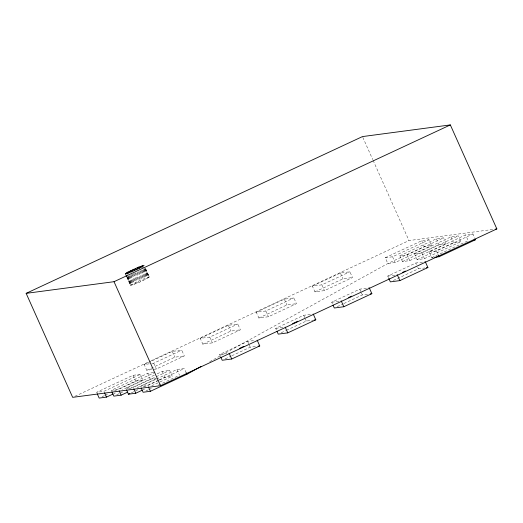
<?xml version="1.0" encoding="UTF-8"?>
<svg xmlns="http://www.w3.org/2000/svg" width="523" height="523" viewBox="0 0 523 523"><rect width="100%" height="100%" fill="white"/><g stroke="black" fill="none" stroke-linecap="round" stroke-linejoin="round"><path stroke-width="0.39" stroke-dasharray="2.62 1.96" d="M145.721 268.972L149.277 276.915C143.792 280.557 136.706 283.839 130.521 285.251L126.965 277.308M130.521 285.251L140.772 280.001L149.277 276.915M209.743 361.681L387.831 263.52L424.264 246.536L431.586 245.562L429.004 239.782L421.682 240.757L385.248 257.741L387.831 263.52L395.153 262.546L431.586 245.562M74.887 396.31L150.278 361.164M151.016 360.824L408.979 240.573L493.627 229.342M144.198 364.492L172.224 351.423L181.743 350.162L184.325 355.941L156.299 369.003L146.78 370.264L144.198 364.492L151.337 363.544M200.25 338.361L228.276 325.299L237.795 324.031L240.377 329.81L212.351 342.872L202.832 344.141L200.25 338.361L209.769 337.1L237.795 324.031M256.303 312.231L284.329 299.169L293.848 297.907L296.43 303.68L268.404 316.748L258.885 318.01L256.303 312.231L265.821 310.969L293.848 297.907M312.355 286.107L340.381 273.039L349.9 271.777L352.482 277.556L324.456 290.618L314.938 291.88L312.355 286.107L321.874 284.839L349.9 271.777M152.128 363.439L153.716 363.224L181.743 350.162M140.334 374.344L133.012 375.318L96.578 392.302L103.9 391.328L140.334 374.344L142.923 380.123L122.519 389.635M146.78 370.264L174.806 357.202L184.325 355.941M202.832 344.141L230.859 331.072L240.377 329.81M258.885 318.01L286.911 304.948L296.43 303.68M314.938 291.88L342.964 278.818L352.482 277.556M385.248 257.741L392.57 256.767L429.004 239.782M153.514 372.598L147.656 373.376L111.222 390.361L118.544 389.387L154.978 372.402M399.892 255.799L436.326 238.815L443.648 237.841L446.23 243.62L409.797 260.604L402.475 261.572L399.892 255.799L407.214 254.825L443.648 237.841M102.077 396.722L104.267 395.702M104.992 395.362L108.634 393.662M114.465 390.949L135.594 381.097L142.923 380.123M113.772 393.708L115.23 393.035M154.285 375.168L125.866 388.412L133.188 387.445L169.629 370.461L172.211 376.24L151.807 385.745M157.201 373.808L162.3 371.428L169.629 370.461M414.536 253.851L450.97 236.867L458.292 235.899L460.881 241.672L424.441 258.656L417.119 259.63L414.536 253.851L421.858 252.884L458.292 235.899M116.721 394.78L119.636 393.42M120.368 393.08L123.284 391.72M129.109 389.001L150.245 379.155L156.102 378.377M402.475 261.572L438.908 244.587L446.23 243.62M137.163 387.693L156.109 378.861M186.208 372.847L184.273 368.519L176.951 369.486L140.517 386.471L147.839 385.497L158.77 380.404M433.234 257.493L431.769 257.689L429.18 251.909L465.614 234.925L472.936 233.951L475.525 239.73M131.371 392.832L137.928 389.779M143.753 387.059L158.332 380.267M159.057 379.927L164.889 377.207L172.211 376.24M417.119 259.63L453.552 242.646L460.881 241.672M159.495 380.064L184.273 368.519M429.18 251.909L436.502 250.935L472.936 233.951M143.06 389.825L144.518 389.145M220.588 356.647L219.621 354.483L247.647 341.414L254.786 340.466M276.314 329.797L275.673 328.352L303.7 315.284L312.421 314.127M332.367 303.667L331.726 302.222L359.752 289.16L369.271 287.892M388.419 277.536L387.778 276.092L415.798 263.03L425.323 261.768M146.015 390.89L148.199 389.87M148.931 389.53L152.572 387.831M158.404 385.118L178.801 375.606M431.769 257.689L468.203 240.704L465.614 234.925M225.151 358.883L231.055 356.13M231.794 355.79L250.229 347.194L256.577 346.35M281.204 332.752L285.63 330.693M286.369 330.346L306.282 321.063L313.421 320.115M337.257 306.622L343.16 303.876M343.892 303.53L362.334 294.933L368.682 294.096M393.309 280.498L418.387 268.809L424.735 267.966M387.778 276.092L397.297 274.83M331.726 302.222L341.244 300.96M275.673 328.352L284.394 327.195M219.621 354.483L229.139 353.215M450.97 236.867L453.552 242.646M436.326 238.815L438.908 244.587M436.502 250.935L438.444 255.27M421.682 240.757L424.264 246.536M421.858 252.884L424.441 258.656M362.792 137.327L372.762 159.607M373.095 160.352L408.979 240.573M415.798 263.03L416.445 264.475M417.74 267.364L418.387 268.809M407.214 254.825L409.797 260.604M392.57 256.767L395.153 262.546M359.752 289.16L361.04 292.05M361.367 292.769L362.334 294.933M340.381 273.039L342.964 278.818M321.874 284.839L324.456 290.618M303.7 315.284L304.987 318.174M305.314 318.899L306.282 321.063M284.329 299.169L286.911 304.948M265.821 310.969L268.404 316.748M247.647 341.414L248.935 344.304M249.262 345.023L250.229 347.194M228.276 325.299L230.859 331.072M209.769 337.1L212.351 342.872M145.387 268.391L149.264 277.053M145.446 268.966L149.003 276.909M145.093 268.652L148.97 277.321M144.577 268.358L148.454 277.027M144.525 269.031L148.401 277.7M144.087 269.325L147.636 277.268M143.694 269.515L147.571 278.184M143.041 269.691L146.59 277.635M142.635 270.09L146.505 278.759M141.785 270.162L145.342 278.105M141.367 270.737L145.244 279.406M140.373 270.724L143.923 278.667M139.942 271.437L143.818 280.106M138.83 271.359L142.387 279.302M138.399 272.169L142.276 280.838M137.216 272.052L140.772 280.001M172.224 351.423L174.806 357.202M136.778 272.914L140.654 281.583M135.575 272.784L139.131 280.727M134.816 272.921L139.013 282.309M176.951 369.486L179.533 375.266M133.96 273.529L137.51 281.472M133.202 273.614L137.399 283.002M132.411 274.261L135.967 282.204M131.659 274.255L135.862 283.643M130.985 274.961L134.542 282.904M130.567 275.536L134.444 284.205M129.724 275.608L133.273 283.551M129.318 276.007L133.195 284.675M128.658 276.183L132.214 284.126M128.272 276.373L132.149 285.035M127.828 276.667L131.384 284.61M127.455 276.615L131.332 285.283M127.259 277.046L130.815 284.989M125.938 274.568L126.906 276.732M127.226 277.458L130.783 285.401M125.67 274.418L126.644 276.589M125.664 274.555L126.631 276.726M126.952 277.445L130.508 285.388M162.3 371.428L164.889 377.207M153.716 363.224L156.299 369.003M147.656 373.376L150.245 379.155M133.012 375.318L135.594 381.097"/><path stroke-width="0.78" d="M127.043 272.568L125.337 273.836L135.483 270.025L144.106 265.364L138.758 267.109L128.109 271.999L127.043 272.568L127.69 274.013M201.159 366.407L186.855 374.291L150.421 391.276L143.099 392.25L141.158 387.916M26.15 293.351L362.465 136.581L450.336 124.919L496.85 228.911L160.535 385.68L72.664 397.343L26.15 293.351L114.021 281.694L450.336 124.919M97.226 393.747L99.161 398.081L106.483 397.107L113.046 394.048M111.87 391.805L113.811 396.133L121.133 395.166L127.69 392.106M126.514 389.857L128.455 394.192L129.913 393.512M128.455 394.192L135.777 393.218L142.334 390.165M239.462 348.403L243.888 346.337M292.566 323.652L297.731 321.246M348.619 297.522L351.567 296.149M402.455 272.424L405.41 271.051M434.698 257.296L439.091 256.715L475.525 239.73L474.06 239.926M220.909 357.366L222.203 360.255L231.722 358.994L259.748 345.932L257.166 340.153M276.961 331.242L278.256 334.132L287.774 332.863L315.8 319.801L313.218 314.022M333.014 305.112L334.308 308.001L343.827 306.74L371.853 293.671L369.271 287.892M388.746 278.262L390.361 281.871L399.879 280.609L427.906 267.541L425.323 261.768M495.235 229.126L496.85 228.911M426.317 267.756L427.906 267.541M370.264 293.88L371.853 293.671M314.212 320.011L315.8 319.801M258.159 346.141L259.748 345.932M185.39 374.488L186.855 374.291L186.208 372.847M438.444 255.27L439.091 256.715M397.297 274.83L399.879 280.609M341.244 300.96L343.827 306.74M285.192 327.091L287.774 332.863M229.139 353.215L231.722 358.994M142.472 265.717L143.119 267.161M141.426 266.083L142.066 267.521M140.171 266.547L140.818 267.992M138.758 267.109L139.399 268.554M137.216 267.75L137.863 269.195M135.601 268.443L136.248 269.888M133.96 269.175L134.607 270.62M132.345 269.914L132.992 271.359M130.796 270.646L131.443 272.091M129.371 271.345L130.018 272.79M128.109 271.999L128.756 273.437M114.021 281.694L160.535 385.68M148.48 386.942L150.421 391.276M133.836 388.89L135.777 393.218M119.192 390.831L121.133 395.166M104.548 392.773L106.483 397.107"/></g></svg>
